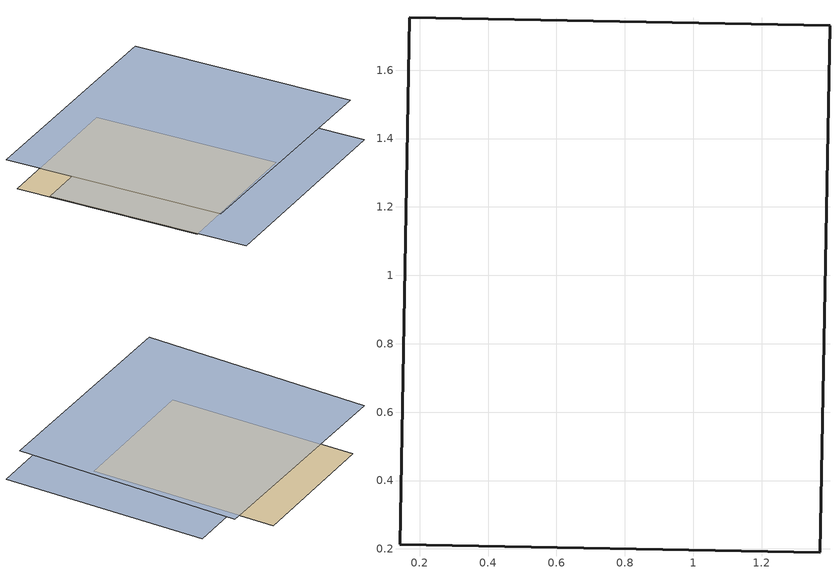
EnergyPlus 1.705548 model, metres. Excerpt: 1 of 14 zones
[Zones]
1.640919
 wall outside (1.648109): 1.37,0.19,1.06 1.4,1.73,1.02 0.17,1.75,1.02 0.14,0.21,1.06
shading: 1.9,-0.15,1.42 1.96,1.7,1.36 0,1.76,1.36 -0.06,-0.09,1.42; 1.88,-0.28,1.13 1.91,1.4,1.08 0.1,1.44,1.08 0.06,-0.25,1.13
[Building]
1.81449: North Axis {deg}=1.709038; Terrain=1.045353; Loads Convergence Tolerance Value=1.414033; Temperature Convergence Tolerance Value {deltaC}=1.862619; Solar Distribution=1.79048; Maximum Number of Warmup Days=1.373536; Minimum Number of Warmup Days=1.961953
[Site:Location]
1.326206: Latitude {deg}=1.633179; Longitude {deg}=1.207561; Time Zone {hr}=1.186013; Elevation {m}=1.583359
[Site:VariableLocation]
1.080715: Building Location Latitude Schedule=1.457971; Building Location Longitude Schedule=1.90573; Building Location Orientation Schedule=1.261368
[SizingPeriod:DesignDay]
1.785212: Month=1.378903; Day of Month=1.289665; Day Type=1.919377; Maximum Dry-Bulb Temperature {C}=1.631742; Daily Dry-Bulb Temperature Range {deltaC}=1.627642; Dry-Bulb Temperature Range Modifier Type=1.428456; Dry-Bulb Temperature Range Modifier Day Schedule=1.097974; Humidity Condition Type=1.56104; Wetbulb or DewPoint at Maximum Dry-Bulb {C}=1.694485; Humidity Condition Day Schedule=1.913718; Humidity Ratio at Maximum Dry-Bulb {kgWater/kgDryAir}=1.834817; Enthalpy at Maximum Dry-Bulb {J/kg}=1.022629; Daily Wet-Bulb Temperature Range {deltaC}=1.543361; Barometric Pressure {Pa}=1.916164; Wind Speed {m/s}=1.430261; Wind Direction {deg}=1.677948; Rain Indicator=1.502454; Snow Indicator=1.513737; Daylight Saving Time Indicator=1.46298; Solar Model Indicator=1.353473; Beam Solar Day Schedule=1.404834; Diffuse Solar Day Schedule=1.269732; ASHRAE Clear Sky Optical Depth for Beam Irradiance (taub)=1.055593; ASHRAE Clear Sky Optical Depth for Diffuse Irradiance (taud)=1.243845; Sky Clearness=1.979078
[SizingPeriod:WeatherFileDays]
1.060916: Begin Month=1.390291; Begin Day of Month=1.364995; End Month=1.489895; End Day of Month=1.155663; Day of Week for Start Day=1.474459; Use Weather File Daylight Saving Period=1.257268; Use Weather File Rain and Snow Indicators=1.628752
[SizingPeriod:WeatherFileConditionType]
1.54207: Period Selection=1.156302; Day of Week for Start Day=1.938545; Use Weather File Daylight Saving Period=1.654499; Use Weather File Rain and Snow Indicators=1.506087
[Site:WeatherStation]
Wind Sensor Height Above Ground {m}=1.149981; Wind Speed Profile Exponent=1.704396; Wind Speed Profile Boundary Layer Thickness {m}=1.928786; Air Temperature Sensor Height Above Ground {m}=1.530213
[Site:HeightVariation]
Wind Speed Profile Exponent=1.089641; Wind Speed Profile Boundary Layer Thickness {m}=1.757729; Air Temperature Gradient Coefficient {K/m}=1.401842
[Site:GroundTemperature:BuildingSurface]
1.461874, 1.492166, 1.207627, 1.329736, 1.095429, 1.589792, 1.169873, 1.927617, 1.09793, 1.443862, 1.272947, 1.872547
[Site:GroundTemperature:FCfactorMethod]
January Ground Temperature {C}=1.750688; February Ground Temperature {C}=1.272942; March Ground Temperature {C}=1.673647; April Ground Temperature {C}=1.256629; May Ground Temperature {C}=1.089897; June Ground Temperature {C}=1.030951; July Ground Temperature {C}=1.322718; August Ground Temperature {C}=1.790129; September Ground Temperature {C}=1.297258; October Ground Temperature {C}=1.235282; November Ground Temperature {C}=1.480475; December Ground Temperature {C}=1.254602
[Site:GroundTemperature:Shallow]
1.340607, 1.044934, 1.482428, 1.206017, 1.864534, 1.588629, 1.754908, 1.927883, 1.331017, 1.542941, 1.080691, 1.634372
[Site:GroundTemperature:Deep]
1.410037, 1.960423, 1.114623, 1.923445, 1.62021, 1.347726, 1.149246, 1.479978, 1.219409, 1.993731, 1.13042, 1.028886
[Site:GroundTemperature:Undisturbed:FiniteDifference]
1.345392, 1.547668, 1.922955, 1.538246, 1.406421, 1.847245, 1.826226
[Site:GroundTemperature:Undisturbed:KusudaAchenbach]
1.672428, 1.721895, 1.996771, 1.339806, 1.495211, 1.412968, 1.695282
[Site:GroundTemperature:Undisturbed:Xing]
1.179089, 1.422918, 1.543177, 1.814664, 1.540914, 1.427533, 1.509068, 1.227782, 1.619188
[Site:GroundDomain:Slab]
1.48983, 1.680819, 1.8866, 1.370515, 1.302498, 1.292867, 1.150311, 1.529821, 1.223262, 1.584529, 1.363459, 1.875975, 1.478014, 1.190633, 1.684062, 1.747416, 1.613935, 1.782139, 1.161744, 1.80778, 1.202618, 1.956762, 1.065851, 1.061522, 1.793198
[Site:GroundDomain:Basement]
1.379605, 1.463584, 1.119544, 1.11547, 1.173773, 1.048119, 1.714816, 1.533022, 1.561009, 1.216733, 1.468006, 1.746355, 1.752311, 1.398932, 1.903099, 1.746007, 1.08856, 1.634571, 1.713028, 1.015682, 1.431144, 1.401983, 1.275295, 1.985374
[Site:GroundReflectance]
1.802587, 1.696101, 1.417599, 1.734488, 1.277168, 1.356586, 1.433457, 1.944971, 1.12155, 1.645951, 1.347833, 1.104432
[Site:GroundReflectance:SnowModifier]
1.185403, 1.077685
[Site:WaterMainsTemperature]
Calculation Method=1.43276; Temperature Schedule=1.959271; Annual Average Outdoor Air Temperature {C}=1.542029; Maximum Difference In Monthly Average Outdoor Air Temperatures {deltaC}=1.494377
[Site:Precipitation]
Precipitation Model Type=1.972967; Design Level for Total Annual Precipitation {m/yr}=1.2178; Precipitation Rates Schedule=1.378991; Average Total Annual Precipitation {m/yr}=1.395844
[Site:SolarAndVisibleSpectrum]
1.517256: Spectrum Data Method=1.965364; Solar Spectrum Data Object=1.557501; Visible Spectrum Data Object=1.909204
[Site:SpectrumData]
1.657256: 1.441115, 1.692995, 1.064491, 1.756093, 1.700514, 1.497071, 1.155436, 1.223737, 1.326144, 1.784489, 1.050263, 1.518016, 1.75703, 1.80067, 1.325205, 1.972729, 1.804267, 1.674826, 1.905129, 1.87578, 1.416648, 1.123083, 1.954158, 1.797297, 1.696285, 1.401605, 1.016298, 1.167763, 1.164234, 1.50972, 1.406063, 1.106134, 1.276123, 1.643047, 1.8491, 1.497969, 1.187775, 1.896617, 1.372814, 1.323555, 1.770833, 1.218, 1.446993, 1.236028, 1.878385, 1.610433, 1.374432, 1.389502, 1.860589, 1.585938, 1.931559, 1.517192, 1.330301, 1.868454, 1.259061, 1.259541, 1.178694, 1.346957, 1.002506, 1.742342, 1.840887, 1.278589, 1.70297, 1.404865, 1.811571, 1.741781, 1.437664, 1.077981, 1.410632, 1.339375, 1.710554, 1.312288, 1.798774, 1.151756, 1.592991, 1.956237, 1.243148, 1.939971, 1.114333, 1.984253, 1.632976, 1.598856, 1.90257, 1.574865, 1.245174, 1.860162, 1.07495, 1.438826, 1.759979, 1.245679, 1.378606, 1.397243, 1.526573, 1.270359, 1.581176, 1.209699, 1.078709, 1.895446, 1.111433, 1.652377, 1.900334, 1.231597, 1.949906, 1.846187, 1.441216, 1.492006, 1.769507, 1.834893, 1.382569, 1.195535, 1.326157, 1.413233, 1.152677, 1.619832, 1.09941, 1.205047, 1.692518, 1.504459, 1.183076, 1.991402, 1.471391, 1.00402, 1.425849, 1.288717, 1.752542, 1.891279, 1.821931, 1.176887, 1.108786, 1.010293, 1.151657, 1.377408, 1.188132, 1.979531, 1.872118, 1.581503, 1.729411, 1.145, 1.25779, 1.028247, 1.827899, 1.783374, 1.791155, 1.332691, 1.450942, 1.555113, 1.80333, 1.563989, 1.203582, 1.207594, 1.364688, 1.573519, 1.344181, 1.52823, 1.425485, 1.573013, 1.050045, 1.5476, 1.206485, 1.962678, 1.933052, 1.992572, 1.839586, 1.409323, 1.805275, 1.989428, 1.258442, 1.174484, 1.694607, 1.016989, 1.339091, 1.692548, 1.110387, 1.109739, 1.290578, 1.398878, 1.559022, 1.310952, 1.295581, 1.807941, 1.309618, 1.375816, 1.401036, 1.841428, 1.409597, 1.724559, 1.658763, 1.406382, 1.950331, 1.645571, 1.516088, 1.223323, 1.582758, 1.748533, 1.45647, 1.904374, 1.283015, 1.667538, 1.890127, 1.281381, 1.368056, 1.014221, 1.294659, 1.984046, 1.761283, 1.580878, 1.605673, 1.268044, 1.508167, 1.793597, 1.857411, 1.093153, 1.541873, 1.415376, 1.073371
[WindowProperty:AirflowControl]
1.83516: Airflow Source=1.6477; Airflow Destination=1.914851; Maximum Flow Rate {m3/s-m}=1.68658; Airflow Control Type=1.58935; Airflow Is Scheduled=1.414669; Airflow Multiplier Schedule=1.775321
[WindowProperty:StormWindow]
Window=1.988366; Storm Glass Layer=1.610445; Distance Between Storm Glass Layer and Adjacent Glass {m}=1.259529; Month that Storm Glass Layer is Put On=1.453817; Day of Month that Storm Glass Layer is Put On=1.38383; Month that Storm Glass Layer is Taken Off=1.242656; Day of Month that Storm Glass Layer is Taken Off=1.157085
[Zone]
1.776584: Type=1.585071; Multiplier=1.302202; Ceiling Height {m}=1.176137; Volume {m3}=1.415844; Floor Area {m2}=1.299691; Zone Inside Convection Algorithm=1.276751; Zone Outside Convection Algorithm=1.147267; Part of Total Floor Area=1.068129
[ZoneGroup]
1.737555: Zone List=1.776087; Zone List Multiplier=1.647977
[WindowShadingControl]
1.629447: Zone=1.00843; Shading Type=1.380292; Construction with Shading=1.243748; Shading Control Type=1.432373; Schedule=1.217022; Setpoint {W/m2, W or deg C}=1.749; Shading Control Is Scheduled=1.68279; Glare Control Is Active=1.729748; Shading Device Material=1.731391; Type of Slat Angle Control for Blinds=1.23641; Slat Angle Schedule=1.379008; Setpoint 2 {W/m2 or deg C}=1.415753; Daylighting Control Object=1.599402; Multiple Surface Control Type=1.104302; Fenestration Surface 1=1.609562; Fenestration Surface 2=1.471406; Fenestration Surface 3=1.4405; Fenestration Surface 4=1.806837; Fenestration Surface 5=1.074464; Fenestration Surface 6=1.60917; Fenestration Surface 7=1.679796; Fenestration Surface 8=1.381188; Fenestration Surface 9=1.724703; Fenestration Surface 10=1.788579
[InternalMass]
1.628579: Construction=1.507249; Zone=1.179283; Surface Area {m2}=1.676548
[SurfaceProperty:HeatBalanceSourceTerm]
1.774439: Inside Face Heat Source Term Schedule=1.933377; Outside Face Heat Source Term Schedule=1.747273
[SurfaceControl:MovableInsulation]
Insulation Type=1.120954; Surface=1.491307; Material=1.093565; Schedule=1.584337
[SurfaceProperty:OtherSideCoefficients]
1.906884: Combined Convective/Radiative Film Coefficient {W/m2-K}=1.49216; Constant Temperature {C}=1.265079; Constant Temperature Coefficient=1.797578; External Dry-Bulb Temperature Coefficient=1.333809; Ground Temperature Coefficient=1.261434; Wind Speed Coefficient=1.057111; Zone Air Temperature Coefficient=1.371923; Constant Temperature Schedule=1.009456; Sinusoidal Variation of Constant Temperature Coefficient=1.288448; Period of Sinusoidal Variation {hr}=1.064203; Previous Other Side Temperature Coefficient=1.336241; Minimum Other Side Temperature Limit {C}=1.409716; Maximum Other Side Temperature Limit {C}=1.458028
[SurfaceProperty:OtherSideConditionsModel]
1.694377: Type of Modeling=1.278971
[SurfaceProperty:Underwater]
1.331769: Distance from Surface Centroid to Leading Edge of Boundary Layer {m}=1.691135; Free Stream Water Temperature Schedule {C}=1.247254; Free Stream Water Velocity Schedule {m/s}=1.113749
[Foundation:Kiva]
1.597211: Interior Horizontal Insulation Material=1.835486; Interior Horizontal Insulation Depth {m}=1.242182; Interior Horizontal Insulation Width {m}=1.095031; Interior Vertical Insulation Material=1.005173; Interior Vertical Insulation Depth {m}=1.806179; Exterior Horizontal Insulation Material=1.99636; Exterior Horizontal Insulation Depth {m}=1.083716; Exterior Horizontal Insulation Width {m}=1.535453; Exterior Vertical Insulation Material=1.976325; Exterior Vertical Insulation Depth {m}=1.452965; Wall Height Above Grade {m}=1.062778; Wall Depth Below Slab {m}=1.801638; Footing Wall Construction=1.817662; Footing Material=1.259275; Footing Depth {m}=1.902881; Custom Block 1 Material=1.754228; Custom Block 1 Depth {m}=1.79119; Custom Block 1 X Position {m}=1.094794; Custom Block 1 Z Position {m}=1.378013; Custom Block 2 Material=1.633763; Custom Block 2 Depth {m}=1.48779; Custom Block 2 X Position {m}=1.249378; Custom Block 2 Z Position {m}=1.431107; Custom Block 3 Material=1.173947; Custom Block 3 Depth {m}=1.018852; Custom Block 3 X Position {m}=1.45136; Custom Block 3 Z Position {m}=1.689663; Custom Block 4 Material=1.054771; Custom Block 4 Depth {m}=1.656896; Custom Block 4 X Position {m}=1.945673; Custom Block 4 Z Position {m}=1.231381; Custom Block 5 Material=1.605643; Custom Block 5 Depth {m}=1.726204; Custom Block 5 X Position {m}=1.821979; Custom Block 5 Z Position {m}=1.599778; Custom Block 6 Material=1.758509; Custom Block 6 Depth {m}=1.743437; Custom Block 6 X Position {m}=1.59279; Custom Block 6 Z Position {m}=1.069818; Custom Block 7 Material=1.250978; Custom Block 7 Depth {m}=1.808266; Custom Block 7 X Position {m}=1.021593; Custom Block 7 Z Position {m}=1.163533; Custom Block 8 Material=1.079449; Custom Block 8 Depth {m}=1.243995; Custom Block 8 X Position {m}=1.200981; Custom Block 8 Z Position {m}=1.415655; Custom Block 9 Material=1.202236; Custom Block 9 Depth {m}=1.488183; Custom Block 9 X Position {m}=1.880769; Custom Block 9 Z Position {m}=1.38923; Custom Block 10 Material=1.49269; Custom Block 10 Depth {m}=1.233276; Custom Block 10 X Position {m}=1.046125; Custom Block 10 Z Position {m}=1.941256
[Foundation:Kiva:Settings]
Soil Conductivity {W/m-K}=1.942328; Soil Density {kg/m3}=1.817224; Soil Specific Heat {J/kg-K}=1.745696; Ground Solar Absorptivity=1.738295; Ground Thermal Absorptivity=1.113954; Ground Surface Roughness {m}=1.864113; Far-Field Width {m}=1.169728; Deep-Ground Boundary Condition=1.022109; Deep-Ground Depth {m}=1.844788; Minimum Cell Dimension {m}=1.174784; Maximum Cell Growth Coefficient=1.978193; Simulation Timestep=1.625277
[SurfaceProperty:ExposedFoundationPerimeter]
1.199589: Exposed Perimeter Calculation Method=1.867463; Total Exposed Perimeter {m}=1.878917; Exposed Perimeter Fraction=1.236827; Surface Segment 1 Exposed=1.673778; Surface Segment 2 Exposed=1.768382; Surface Segment 3 Exposed=1.4557; Surface Segment 4 Exposed=1.917854; Surface Segment 5 Exposed=1.646567; Surface Segment 6 Exposed=1.052407; Surface Segment 7 Exposed=1.246446; Surface Segment 8 Exposed=1.867149; Surface Segment 9 Exposed=1.084081; Surface Segment 10 Exposed=1.133662
[SurfaceProperty:ExteriorNaturalVentedCavity]
1.719958: Boundary Conditions Model=1.129353; Area Fraction of Openings=1.374252; Thermal Emissivity of Exterior Baffle Material=1.657803; Solar Absorbtivity of Exterior Baffle=1.439901; Height Scale for Buoyancy-Driven Ventilation {m}=1.132853; Effective Thickness of Cavity Behind Exterior Baffle {m}=1.123761; Ratio of Actual Surface Area to Projected Surface Area=1.379247; Roughness of Exterior Surface=1.615659; Effectiveness for Perforations with Respect to Wind=1.835316; Discharge Coefficient for Openings with Respect to Buoyancy Driven Flow=1.577162; Surface 1=1.586671; Surface 2=1.540505; Surface 3=1.669421; Surface 4=1.49892; Surface 5=1.799181; Surface 6=1.219627; Surface 7=1.932103; Surface 8=1.060727; Surface 9=1.314199; Surface 10=1.323253
[SurfaceProperty:SolarIncidentInside]
1.925182: Surface=1.419626; Construction=1.473097; Inside Surface Incident Sun Solar Radiation Schedule=1.389773
[SurfaceProperty:LocalEnvironment]
1.345983: Exterior Surface=1.546138; External Shading Fraction Schedule=1.176813; Surrounding Surfaces Object=1.278867
[ZoneProperty:LocalEnvironment]
1.302384: Zone=1.651484
[SurfaceProperty:SurroundingSurfaces]
1.33135: Sky View Factor=1.770212; Sky Temperature Schedule=1.464064; Ground View Factor=1.038696; Ground Temperature Schedule=1.283734; Surrounding Surface 1=1.829322; Surrounding Surface 1 View Factor=1.787955; Surrounding Surface 1 Temperature Schedule=1.813361; Surrounding Surface 2=1.970725; Surrounding Surface 2 View Factor=1.98539; Surrounding Surface 2 Temperature Schedule=1.918628; Surrounding Surface 3=1.874712; Surrounding Surface 3 View Factor=1.676564; Surrounding Surface 3 Temperature Schedule=1.448194; Surrounding Surface 4=1.039249; Surrounding Surface 4 View Factor=1.23575; Surrounding Surface 4 Temperature Schedule=1.67475; Surrounding Surface 5=1.459738; Surrounding Surface 5 View Factor=1.236305; Surrounding Surface 5 Temperature Schedule=1.199513; Surrounding Surface 6=1.368665; Surrounding Surface 6 View Factor=1.872379; Surrounding Surface 6 Temperature Schedule=1.765228; Surrounding Surface 7=1.562207; Surrounding Surface 7 View Factor=1.682197; Surrounding Surface 7 Temperature Schedule=1.976949; Surrounding Surface 8=1.566021; Surrounding Surface 8 View Factor=1.066322; Surrounding Surface 8 Temperature Schedule=1.700369; Surrounding Surface 9=1.580882; Surrounding Surface 9 View Factor=1.028882; Surrounding Surface 9 Temperature Schedule=1.103766; Surrounding Surface 10=1.55996; Surrounding Surface 10 View Factor=1.336338; Surrounding Surface 10 Temperature Schedule=1.009827
[ZoneProperty:UserViewFactors:bySurfaceName]
1.841977: From Surface 1=1.034537; To Surface 1=1.594978; View Factor 1=1.936788; From Surface 2=1.529461; To Surface 2=1.834634; View Factor 2=1.857041; From Surface 3=1.413538; To Surface 3=1.560393; View Factor 3=1.608291; From Surface 4=1.186705; To Surface 4=1.722643; View Factor 4=1.988791; From Surface 5=1.50596; To Surface 5=1.195113; View Factor 5=1.843168; From Surface 6=1.439958; To Surface 6=1.964226; View Factor 6=1.635014; From Surface 7=1.329375; To Surface 7=1.813615; View Factor 7=1.59643; From Surface 8=1.72888; To Surface 8=1.326342; View Factor 8=1.237019; From Surface 9=1.333298; To Surface 9=1.747035; View Factor 9=1.835597; From Surface 10=1.268092; To Surface 10=1.813563; View Factor 10=1.835781; From Surface 11=1.230735; To Surface 11=1.348547; View Factor 11=1.02459; From Surface 12=1.095521; To Surface 12=1.023048; View Factor 12=1.507009; From Surface 13=1.193004; To Surface 13=1.908885; View Factor 13=1.877147; From Surface 14=1.312142; To Surface 14=1.92531; View Factor 14=1.518852; From Surface 15=1.876591; To Surface 15=1.075775; View Factor 15=1.598522; From Surface 16=1.856881; To Surface 16=1.039505; View Factor 16=1.306026; From Surface 17=1.000788; To Surface 17=1.621031; View Factor 17=1.084214; From Surface 18=1.410426; To Surface 18=1.222012; View Factor 18=1.604088; From Surface 19=1.444859; To Surface 19=1.649046; View Factor 19=1.794482; From Surface 20=1.271688; To Surface 20=1.53703; View Factor 20=1.337621; A42=1.083493; A43=1.590445; N21=1.273385; A44=1.300675; A45=1.927974; N22=1.106075; A46=1.829278; A47=1.574646; N23=1.53111; A48=1.271519; A49=1.658384; N24=1.361011; A50=1.600971; A51=1.025072; N25=1.758322; A52=1.22941; A53=1.741132; N26=1.618503; A54=1.186281; A55=1.570776; N27=1.091305; A56=1.695183; A57=1.824648; N28=1.30045; A58=1.217955; A59=1.618212; N29=1.396628; A60=1.811317; A61=1.254933; N30=1.048537; A62=1.731872; A63=1.176925; N31=1.294097; A64=1.773087; A65=1.2821; N32=1.604609; A66=1.025937; A67=1.782888; N33=1.88673; A68=1.13862; A69=1.630202; N34=1.601195; A70=1.788498; A71=1.613248; N35=1.916524; A72=1.861614; A73=1.899086; N36=1.855946; A74=1.715042; A75=1.136228; N37=1.314747; A76=1.140457; A77=1.517027; N38=1.01372; A78=1.081929; A79=1.889937; N39=1.365509; A80=1.427501; A81=1.212899; N40=1.630083; A82=1.995901; A83=1.233834; N41=1.951371; A84=1.192254; A85=1.226624; N42=1.039957; A86=1.288129; A87=1.1666; N43=1.59973; A88=1.282211; A89=1.726652; N44=1.605182; A90=1.271531; A91=1.554162; N45=1.298738; A92=1.975104; A93=1.153221; N46=1.184729; A94=1.830133; A95=1.361632; N47=1.3015; A96=1.066306; A97=1.456152; N48=1.921319; A98=1.559204; A99=1.732892; N49=1.387305; A100=1.585137; A101=1.445925; N50=1.688207; A102=1.924922; A103=1.011593; N51=1.298638; A104=1.983829; A105=1.726779; N52=1.789859; A106=1.662326; A107=1.047306; N53=1.322723; A108=1.892897; A109=1.930604; N54=1.760293; A110=1.880294; A111=1.380583; N55=1.236346; A112=1.786669; A113=1.220356; N56=1.35283; A114=1.592309; A115=1.150665; N57=1.082714; A116=1.152718; A117=1.281757; N58=1.064988; A118=1.641747; A119=1.819614; N59=1.499086; A120=1.008948; A121=1.272027; N60=1.7923; A122=1.240452; A123=1.056579; N61=1.563946; A124=1.862097; A125=1.444392; N62=1.45477; A126=1.589345; A127=1.375989; N63=1.382451; A128=1.451384; A129=1.417131; N64=1.689751; A130=1.299807; A131=1.373386; N65=1.878908; A132=1.871071; A133=1.305898; N66=1.954968; A134=1.5846; A135=1.652675; N67=1.515041; A136=1.915674; A137=1.188078; N68=1.635454; A138=1.437063; A139=1.788524; N69=1.902781; A140=1.74159; A141=1.617924; N70=1.998139; A142=1.267344; A143=1.917676; N71=1.53034; A144=1.188867; A145=1.161223; N72=1.087845; A146=1.714413; A147=1.802909; N73=1.070319; A148=1.356895; A149=1.16825; N74=1.90844; A150=1.602603; A151=1.463412; N75=1.988591; A152=1.277738; A153=1.253742; N76=1.482897; A154=1.261436; A155=1.715308; N77=1.422722; A156=1.780889; A157=1.202665; N78=1.636005; A158=1.677475; A159=1.216091; N79=1.548668; A160=1.893163; A161=1.270504; N80=1.593498; A162=1.196966; A163=1.856715; N81=1.904507; A164=1.367514; A165=1.09684; N82=1.741321; A166=1.748002; A167=1.595087; N83=1.389952; A168=1.184495; A169=1.700952; N84=1.138826; A170=1.800973; A171=1.074724; N85=1.91039; A172=1.120129; A173=1.278205; N86=1.6296; A174=1.536047; A175=1.62231; N87=1.88421; A176=1.723939; A177=1.76597; N88=1.643722; A178=1.936431; A179=1.467909; N89=1.082155; A180=1.300879; A181=1.397821; N90=1.035156; A182=1.776167; A183=1.281587; N91=1.517464; A184=1.740925; A185=1.714766; N92=1.548066; A186=1.721201; A187=1.370191; N93=1.355532; A188=1.290073; A189=1.752259; N94=1.755778; A190=1.012492; A191=1.128032; N95=1.061869; A192=1.606488; A193=1.371742; N96=1.566153; A194=1.449899; A195=1.585222; N97=1.257072; A196=1.695562; A197=1.95547; N98=1.63711; A198=1.645595; A199=1.147424; N99=1.99759; A200=1.567635; A201=1.933369; N100=1.296067; A202=1.765773; A203=1.870752; N101=1.45102; A204=1.712108; A205=1.860666; N102=1.807021; A206=1.229371; A207=1.86558; N103=1.184673; A208=1.731727; A209=1.015065; N104=1.079054; A210=1.082583; A211=1.673009; N105=1.536191; A212=1.730764; A213=1.73219; N106=1.159979; A214=1.017907; A215=1.707734; N107=1.784922; A216=1.300853; A217=1.948068; N108=1.108902; A218=1.256467; A219=1.111073; N109=1.092848; A220=1.198245; A221=1.667392; N110=1.091433; A222=1.762365; A223=1.607905; N111=1.433775; A224=1.056201; A225=1.326311; N112=1.791311; A226=1.507824; A227=1.211251; N113=1.979571; A228=1.726308; A229=1.268507; N114=1.482179; A230=1.757849; A231=1.868279; N115=1.662175; A232=1.092437; A233=1.803298; N116=1.353271; A234=1.593184; A235=1.391449; N117=1.880138; A236=1.451121; A237=1.564526; N118=1.932745; A238=1.140285; A239=1.268579; N119=1.56845; A240=1.802077; A241=1.138977; N120=1.702435; A242=1.227086; A243=1.195553; N121=1.100395
[GroundHeatTransfer:Control]
1.642643: Run Basement Preprocessor=1.183075; Run Slab Preprocessor=1.247754
[GroundHeatTransfer:Slab:Materials]
NMAT: Number of materials=1.433293; ALBEDO: Surface Albedo: No Snow=1.425445; ALBEDO: Surface Albedo: Snow=1.740187; EPSLW: Surface Emissivity: No Snow=1.109866; EPSLW: Surface Emissivity: Snow=1.496617; Z0: Surface Roughness: No Snow {cm}=1.536498; Z0: Surface Roughness: Snow {cm}=1.753952; HIN: Indoor HConv: Downward Flow {W/m2-K}=1.277797; HIN: Indoor HConv: Upward {W/m2-K}=1.615136
[GroundHeatTransfer:Slab:MatlProps]
RHO: Slab Material density {kg/m3}=1.563997; RHO: Soil Density {kg/m3}=1.772284; CP: Slab CP {J/kg-K}=1.170312; CP: Soil CP {J/kg-K}=1.345063; TCON: Slab k {W/m-K}=1.401803; TCON: Soil k {W/m-K}=1.426102
[GroundHeatTransfer:Slab:BoundConds]
EVTR: Is surface evapotranspiration modeled=1.957148; FIXBC: is the lower boundary at a fixed temperature=1.989682; TDEEPin {C}=1.702565; USRHflag: Is the ground surface h specified by the user?=1.06996; USERH: User specified ground surface heat transfer coefficient {W/m2-K}=1.637146
[GroundHeatTransfer:Slab:BldgProps]
IYRS: Number of years to iterate=1.364973; Shape: Slab shape=1.580845; HBLDG: Building height {m}=1.67267; TIN1: January Indoor Average Temperature Setpoint {C}=1.366372; TIN2: February Indoor Average Temperature Setpoint {C}=1.815233; TIN3: March Indoor Average Temperature Setpoint {C}=1.566245; TIN4: April Indoor Average Temperature Setpoint {C}=1.957923; TIN5: May Indoor Average Temperature Setpoint {C}=1.036245; TIN6: June Indoor Average Temperature Setpoint {C}=1.478708; TIN7: July Indoor Average Temperature Setpoint {C}=1.806532; TIN8: August Indoor Average Temperature Setpoint {C}=1.794923; TIN9: September Indoor Average Temperature Setpoint {C}=1.101661; TIN10: October Indoor Average Temperature Setpoint {C}=1.803213; TIN11: November Indoor Average Temperature Setpoint {C}=1.520761; TIN12: December Indoor Average Temperature Setpoint {C}=1.839004; TINAmp: Daily Indoor sine wave variation amplitude {deltaC}=1.659115; ConvTol: Convergence Tolerance=1.311759
[GroundHeatTransfer:Slab:Insulation]
RINS: R value of under slab insulation {m2-K/W}=1.702401; DINS: Width of strip of under slab insulation {m}=1.422258; RVINS: R value of vertical insulation {m2-K/W}=1.774832; ZVINS: Depth of vertical insulation {m}=1.618174; IVINS: Flag: Is there vertical insulation=1.07246
[GroundHeatTransfer:Slab:EquivalentSlab]
APRatio: The area to perimeter ratio for this slab {m}=1.694161; SLABDEPTH: Thickness of slab on grade {m}=1.062884; CLEARANCE: Distance from edge of slab to domain edge {m}=1.692737; ZCLEARANCE: Distance from bottom of slab to domain bottom {m}=1.282611
[GroundHeatTransfer:Slab:AutoGrid]
SLABX: X dimension of the building slab {m}=1.012194; SLABY: Y dimension of the building slab {m}=1.513325; SLABDEPTH: Thickness of slab on grade {m}=1.377792; CLEARANCE: Distance from edge of slab to domain edge {m}=1.368315; ZCLEARANCE: Distance from bottom of slab to domain bottom {m}=1.582475
[GroundHeatTransfer:Slab:ManualGrid]
NX: Number of cells in the X direction=1.570306; NY: Number of cells in the Y direction=1.153381; NZ: Number of cells in the Z direction=1.451948; IBOX: X direction cell indicator of slab edge=1.350375; JBOX: Y direction cell indicator of slab edge=1.460208
[GroundHeatTransfer:Slab:XFACE]
N1=1.152866; N2=1.695924; N3=1.141153; N4=1.76976; N5=1.428555; N6=1.505821; N7=1.050571; N8=1.274171; N9=1.467324; N10=1.983509; N11=1.085527; N12=1.01525; N13=1.956246; N14=1.630267; N15=1.054676; N16=1.629532; N17=1.798215; N18=1.299917; N19=1.709055; N20=1.926404; N21=1.377568; N22=1.401944; N23=1.13271; N24=1.716231; N25=1.075715; N26=1.354622; N27=1.383319; N28=1.888477; N29=1.03676; N30=1.288139; N31=1.382817; N32=1.739835; N33=1.183126; N34=1.997722; N35=1.058025; N36=1.552347; N37=1.481184; N38=1.146761; N39=1.731268; N40=1.421535
[GroundHeatTransfer:Slab:YFACE]
N1=1.456873; N2=1.719938; N3=1.761005; N4=1.334519; N5=1.961329; N6=1.726346; N7=1.432455; N8=1.498148; N9=1.186507; N10=1.152618; N11=1.098217; N12=1.917121; N13=1.930808; N14=1.166053; N15=1.5689; N16=1.222115; N17=1.114703; N18=1.567736; N19=1.753743; N20=1.747907; N21=1.54636; N22=1.495668; N23=1.551246; N24=1.861502; N25=1.937263; N26=1.377889; N27=1.989789; N28=1.540257; N29=1.167847; N30=1.135601; N31=1.618263; N32=1.200002; N33=1.803112; N34=1.636299; N35=1.146688; N36=1.773173; N37=1.858258; N38=1.396888; N39=1.336846; N40=1.03693
[GroundHeatTransfer:Slab:ZFACE]
N1=1.814301; N2=1.536814; N3=1.142897; N4=1.191285; N5=1.883706; N6=1.981187; N7=1.102013; N8=1.687227; N9=1.526006; N10=1.913907; N11=1.974997; N12=1.304847; N13=1.21343; N14=1.480785; N15=1.636911; N16=1.481461; N17=1.446527; N18=1.742675; N19=1.217697; N20=1.889738; N21=1.019793; N22=1.878592; N23=1.492807; N24=1.265823; N25=1.537291
[GroundHeatTransfer:Basement:SimParameters]
F: Multiplier for the ADI solution=1.638841; IYRS: Maximum number of yearly iterations:=1.523826
[GroundHeatTransfer:Basement:MatlProps]
NMAT: Number of materials in this domain=1.487462; Density for Foundation Wall {kg/m3}=1.178282; density for Floor Slab {kg/m3}=1.048142; density for Ceiling {kg/m3}=1.549097; density for Soil {kg/m3}=1.902128; density for Gravel {kg/m3}=1.712847; density for Wood {kg/m3}=1.358753; Specific heat for foundation wall {J/kg-K}=1.124344; Specific heat for floor slab {J/kg-K}=1.905147; Specific heat for ceiling {J/kg-K}=1.767512; Specific heat for soil {J/kg-K}=1.253597; Specific heat for gravel {J/kg-K}=1.513301; Specific heat for wood {J/kg-K}=1.767819; Thermal conductivity for foundation wall {W/m-K}=1.340873; Thermal conductivity for floor slab {W/m-K}=1.299384; Thermal conductivity for ceiling {W/m-K}=1.328332; thermal conductivity for soil {W/m-K}=1.715547; thermal conductivity for gravel {W/m-K}=1.569221; thermal conductivity for wood {W/m-K}=1.64974
[GroundHeatTransfer:Basement:Insulation]
REXT: R Value of any exterior insulation {m2-K/W}=1.421062; INSFULL: Flag: Is the wall fully insulated?=1.255961
[GroundHeatTransfer:Basement:SurfaceProps]
ALBEDO: Surface albedo for No snow conditions=1.742168; ALBEDO: Surface albedo for snow conditions=1.99833; EPSLN: Surface emissivity No Snow=1.022996; EPSLN: Surface emissivity with Snow=1.757042; VEGHT: Surface roughness No snow conditions {cm}=1.568272; VEGHT: Surface roughness Snow conditions {cm}=1.781983; PET: Flag, Potential evapotranspiration on?=1.13615
[GroundHeatTransfer:Basement:BldgData]
DWALL: Wall thickness {m}=1.275247; DSLAB: Floor slab thickness {m}=1.690659; DGRAVXY: Width of gravel pit beside basement wall {m}=1.633815; DGRAVZN: Gravel depth extending above the floor slab {m}=1.17367; DGRAVZP: Gravel depth below the floor slab {m}=1.633635
[GroundHeatTransfer:Basement:Interior]
COND: Flag: Is the basement conditioned?=1.452652; HIN: Downward convection only heat transfer coefficient {W/m2-K}=1.08636; HIN: Upward convection only heat transfer coefficient {W/m2-K}=1.85046; HIN: Horizontal convection only heat transfer coefficient {W/m2-K}=1.749992; HIN: Downward combined (convection and radiation) heat transfer coefficient {W/m2-K}=1.913396; HIN: Upward combined (convection and radiation) heat transfer coefficient {W/m2-K}=1.524687; HIN: Horizontal combined (convection and radiation) heat transfer coefficient {W/m2-K}=1.323809
[GroundHeatTransfer:Basement:ComBldg]
January average temperature {C}=1.214955; February average temperature {C}=1.113477; March average temperature {C}=1.389531; April average temperature {C}=1.584012; May average temperature {C}=1.120138; June average temperature {C}=1.590554; July average temperature {C}=1.630417; August average temperature {C}=1.094996; September average temperature {C}=1.136257; October average temperature {C}=1.144983; November average temperature {C}=1.408783; December average temperature {C}=1.684949; Daily variation sine wave amplitude {deltaC}=1.841252
[GroundHeatTransfer:Basement:EquivSlab]
APRatio: The area to perimeter ratio for this slab {m}=1.855436; EquivSizing: Flag=1.051105
[GroundHeatTransfer:Basement:EquivAutoGrid]
CLEARANCE: Distance from outside of wall to edge of 3-D ground domain {m}=1.686939; SlabDepth: Thickness of the floor slab {m}=1.298418; BaseDepth: Depth of the basement wall below grade {m}=1.344534
[GroundHeatTransfer:Basement:AutoGrid]
CLEARANCE: Distance from outside of wall to edge, {m}=1.252024; SLABX: X dimension of the building slab {m}=1.329542; SLABY: Y dimension of the building slab {m}=1.884525; ConcAGHeight: Height of the foundation wall above grade {m}=1.294466; SlabDepth: Thickness of the floor slab {m}=1.527471; BaseDepth: Depth of the basement wall below grade {m}=1.377468
[GroundHeatTransfer:Basement:ManualGrid]
NX: Number of cells in the X direction: 20]=1.367943; NY: Number of cells in the Y direction: 20]=1.212618; NZAG: Number of cells in the Z direction. above grade: 4 Always]=1.91779; NZBG: Number of cells in Z direction. below grade: 10-35]=1.022184; IBASE: X direction cell indicator of slab edge: 5-20]=1.236772; JBASE: Y direction cell indicator of slab edge: 5-20]=1.447196; KBASE: Z direction cell indicator of the top of the floor slab: 5-20]=1.940865
[GroundHeatTransfer:Basement:XFACE]
N1=1.022541; N2=1.276961; N3=1.452849; N4=1.795242; N5=1.095397; N6=1.400437; N7=1.3063; N8=1.813258; N9=1.556241; N10=1.723226; N11=1.471965; N12=1.164163; N13=1.209823; N14=1.893584; N15=1.817581; N16=1.807248; N17=1.490774; N18=1.670116; N19=1.879829; N20=1.694966; N21=1.854232; N22=1.749906; N23=1.379963; N24=1.226058; N25=1.416471; N26=1.846636; N27=1.98943; N28=1.948684; N29=1.84552; N30=1.018718; N31=1.345498; N32=1.513536; N33=1.501791; N34=1.247415; N35=1.31688; N36=1.876977; N37=1.828705; N38=1.264963; N39=1.519361; N40=1.754155; N41=1.993316; N42=1.632705; N43=1.081419; N44=1.322132
[GroundHeatTransfer:Basement:YFACE]
N1=1.776933; N2=1.069207; N3=1.659853; N4=1.173011; N5=1.715751; N6=1.028387; N7=1.705408; N8=1.517058; N9=1.491472; N10=1.527641; N11=1.9784; N12=1.635828; N13=1.57193; N14=1.225964; N15=1.314337; N16=1.58529; N17=1.101717; N18=1.752081; N19=1.639552; N20=1.148952; N21=1.042809; N22=1.282565; N23=1.236819; N24=1.040988; N25=1.565188; N26=1.369969; N27=1.260986; N28=1.359358; N29=1.68747; N30=1.020944; N31=1.504592; N32=1.288938; N33=1.167529; N34=1.024371; N35=1.413502; N36=1.054643; N37=1.643121; N38=1.52948; N39=1.35252; N40=1.12455; N41=1.02251; N42=1.873979; N43=1.121025; N44=1.663028
[GroundHeatTransfer:Basement:ZFACE]
N1=1.125093; N2=1.662177; N3=1.71859; N4=1.233859; N5=1.572025; N6=1.093109; N7=1.360608; N8=1.753363; N9=1.926844; N10=1.538663; N11=1.743917; N12=1.693525; N13=1.086094; N14=1.371702; N15=1.562425; N16=1.535119; N17=1.919955; N18=1.044193; N19=1.272737; N20=1.470833; N21=1.162862; N22=1.415326; N23=1.109777; N24=1.358394; N25=1.554134; N26=1.329645; N27=1.352415; N28=1.923693; N29=1.228597; N30=1.445171; N31=1.839091; N32=1.213911; N33=1.357212; N34=1.311524; N35=1.733439; N36=1.300641; N37=1.037695; N38=1.698053; N39=1.539916; N40=1.233017
[RoomAirModelType]
1.435147: Zone=1.171958; Room-Air Modeling Type=1.369422; Air Temperature Coupling Strategy=1.240836
[RoomAir:TemperaturePattern:UserDefined]
1.172675: Zone=1.926415; Availability Schedule=1.454929; Pattern Control Schedule=1.187685
[RoomAir:TemperaturePattern:ConstantGradient]
Room Air Temperature Pattern Constant Gradient=1.97202; Control Integer for Pattern Control Schedule=1.858701; Thermostat Offset {deltaC}=1.917102; Return Air Offset {deltaC}=1.274065; Exhaust Air Offset {deltaC}=1.544181; Temperature Gradient {K/m}=1.898322
[RoomAir:TemperaturePattern:TwoGradient]
Room Air Temperature Pattern Two Gradient=1.77993; Control Integer for Pattern Control Schedule=1.990514; Thermostat Height {m}=1.730039; Return Air Height {m}=1.585133; Exhaust Air Height {m}=1.236343; Temperature Gradient Lower Bound {K/m}=1.320736; Temperature Gradient Upper  Bound {K/m}=1.890983; Gradient Interpolation Mode=1.897466; Upper Temperature Bound {C}=1.163845; Lower Temperature Bound {C}=1.194725; Upper Heat Rate Bound {W}=1.549536; Lower Heat Rate Bound {W}=1.330256
[RoomAir:TemperaturePattern:NondimensionalHeight]
1.890133: Control Integer for Pattern Control Schedule=1.191886; Thermostat Offset {deltaC}=1.279976; Return Air Offset {deltaC}=1.223163; Exhaust Air Offset {deltaC}=1.208726; Pair 1 Zeta Nondimensional Height=1.494165; Pair 1 Delta Adjacent Air Temperature {deltaC}=1.848967; Pair 2 Zeta Nondimensional Height=1.3387; Pair 2 Delta Adjacent Air Temperature {deltaC}=1.644586; Pair 3 Zeta Nondimensional Height=1.089174; Pair 3 Delta Adjacent Air Temperature {deltaC}=1.606179; Pair 4 Zeta Nondimensional Height=1.690356; Pair 4 Delta Adjacent Air Temperature {deltaC}=1.969747; Pair 5 Zeta Nondimensional Height=1.223309; Pair 5 Delta Adjacent Air Temperature {deltaC}=1.124915; Pair 6 Zeta Nondimensional Height=1.620719; Pair 6 Delta Adjacent Air Temperature {deltaC}=1.968938; Pair 7 Zeta Nondimensional Height=1.104885; Pair 7 Delta Adjacent Air Temperature {deltaC}=1.092736; Pair 8 Zeta Nondimensional Height=1.129609; Pair 8 Delta Adjacent Air Temperature {deltaC}=1.455209; Pair 9 Zeta Nondimensional Height=1.857253; Pair 9 Delta Adjacent Air Temperature {deltaC}=1.452087; Pair 10 Zeta Nondimensional Height=1.452192; Pair 10 Delta Adjacent Air Temperature {deltaC}=1.535555; Pair 11 Zeta Nondimensional Height=1.72193; Pair 11 Delta Adjacent Air Temperature {deltaC}=1.790918; Pair 12 Zeta Nondimensional Height=1.887115; Pair 12 Delta Adjacent Air Temperature {deltaC}=1.126539; Pair 13 Zeta Nondimensional Height=1.51172; Pair 13 Delta Adjacent Air Temperature {deltaC}=1.983314; Pair 14 Zeta Nondimensional Height=1.874623; Pair 14 Delta Adjacent Air Temperature {deltaC}=1.719923; Pair 15 Zeta Nondimensional Height=1.313843; Pair 15 Delta Adjacent Air Temperature {deltaC}=1.080118; Pair 16 Zeta Nondimensional Height=1.32469; Pair 16 Delta Adjacent Air Temperature {deltaC}=1.398288; Pair 17 Zeta Nondimensional Height=1.443058; Pair 17 Delta Adjacent Air Temperature {deltaC}=1.449555; Pair 18 Zeta Nondimensional Height=1.19514; Pair 18 Delta Adjacent Air Temperature {deltaC}=1.100657; Pair 19 Zeta Nondimensional Height=1.644786; Pair 19 Delta Adjacent Air Temperature {deltaC}=1.167857
[RoomAir:TemperaturePattern:SurfaceMapping]
1.319775: Control Integer for Pattern Control Schedule=1.138129; Thermostat Offset {deltaC}=1.548239; Return Air Offset {deltaC}=1.65989; Exhaust Air Offset {deltaC}=1.486497; Surface Name Pair 1=1.959495; Delta Adjacent Air Temperature Pair 1 {deltaC}=1.369543; Surface Name Pair 2=1.589778; Delta Adjacent Air Temperature Pair 2 {deltaC}=1.765437; Surface Name Pair 3=1.166866; Delta Adjacent Air Temperature Pair 3 {deltaC}=1.864861; Surface Name Pair 4=1.001527; Delta Adjacent Air Temperature Pair 4 {deltaC}=1.087074; Surface Name Pair 5=1.7813; Delta Adjacent Air Temperature Pair 5 {deltaC}=1.533524; Surface Name Pair 6=1.709652; Delta Adjacent Air Temperature Pair 6 {deltaC}=1.070367; Surface Name Pair 7=1.758423; Delta Adjacent Air Temperature Pair 7 {deltaC}=1.071147; Surface Name Pair 8=1.939798; Delta Adjacent Air Temperature Pair 8 {deltaC}=1.100874; Surface Name Pair 9=1.754059; Delta Adjacent Air Temperature Pair 9 {deltaC}=1.072764; Surface Name Pair 10=1.219372; Delta Adjacent Air Temperature Pair 10 {deltaC}=1.658882; Surface Name Pair 11=1.139851; Delta Adjacent Air Temperature Pair 11 {deltaC}=1.985945; Surface Name Pair 12=1.51816; Delta Adjacent Air Temperature Pair 12 {deltaC}=1.897527; Surface Name Pair 13=1.268888; Delta Adjacent Air Temperature Pair 13 {deltaC}=1.313924; Surface Name Pair 14=1.638959; Delta Adjacent Air Temperature Pair 14 {deltaC}=1.470923; Surface Name Pair 15=1.991327; Delta Adjacent Air Temperature Pair 15 {deltaC}=1.068726; Surface Name Pair 16=1.858195; Delta Adjacent Air Temperature Pair 16 {deltaC}=1.612285; Surface Name Pair 17=1.420022; Delta Adjacent Air Temperature Pair 17 {deltaC}=1.474289; Surface Name Pair 18=1.816556; Delta Adjacent Air Temperature Pair 18 {deltaC}=1.462056; Surface Name Pair 19=1.94615; Delta Adjacent Air Temperature Pair 19 {deltaC}=1.919589; Surface Name Pair 20=1.65961; Delta Adjacent Air Temperature Pair 20 {deltaC}=1.646029; Surface Name Pair 21=1.504827; Delta Adjacent Air Temperature Pair 21 {deltaC}=1.161768
[RoomAir:Node]
1.428434: Node Type=1.103473; Zone=1.090746; Height of Nodal Control Volume Center {m}=1.779256; Surface 1=1.700237; Surface 2=1.165261; Surface 3=1.523791; Surface 4=1.874898; Surface 5=1.478987; Surface 6=1.88199; Surface 7=1.464667; Surface 8=1.029076; Surface 9=1.336033; Surface 10=1.602111; Surface 11=1.680526; Surface 12=1.502837; Surface 13=1.800734; Surface 14=1.800049; Surface 15=1.560588; Surface 16=1.69102; Surface 17=1.00108; Surface 18=1.154333; Surface 19=1.881771; Surface 20=1.825372; Surface 21=1.55432
[RoomAirSettings:OneNodeDisplacementVentilation]
1.875716: Fraction of Convective Internal Loads Added to Floor Air=1.82431; Fraction of Infiltration Internal Loads Added to Floor Air=1.927686
[RoomAirSettings:ThreeNodeDisplacementVentilation]
1.707586: Gain Distribution Schedule=1.285305; Number of Plumes per Occupant=1.237389; Thermostat Height {m}=1.012913; Comfort Height {m}=1.728515; Temperature Difference Threshold for Reporting {deltaC}=1.642682
[RoomAirSettings:CrossVentilation]
1.154759: Gain Distribution Schedule=1.542297; Airflow Region Used for Thermal Comfort Evaluation=1.545881
[RoomAirSettings:UnderFloorAirDistributionInterior]
1.224032: Number of Diffusers=1.560368; Power per Plume {W}=1.126494; Design Effective Area of Diffuser {m2}=1.640213; Diffuser Slot Angle from Vertical {deg}=1.650265; Thermostat Height {m}=1.403985; Comfort Height {m}=1.478701; Temperature Difference Threshold for Reporting {deltaC}=1.184424; Floor Diffuser Type=1.465142; Transition Height {m}=1.866822; Coefficient A=1.617776; Coefficient B=1.434434; Coefficient C=1.963404; Coefficient D=1.877164; Coefficient E=1.32137
[RoomAirSettings:UnderFloorAirDistributionExterior]
1.369796: Number of Diffusers per Zone=1.26889; Power per Plume {W}=1.875989; Design Effective Area of Diffuser {m2}=1.829044; Diffuser Slot Angle from Vertical {deg}=1.584321; Thermostat Height {m}=1.662667; Comfort Height {m}=1.832597; Temperature Difference Threshold for Reporting {deltaC}=1.795402; Floor Diffuser Type=1.426704; Transition Height {m}=1.161154; Coefficient A in formula Kc = A*Gamma**B + C + D*Gamma + E*Gamma**2=1.510233; Coefficient B in formula Kc = A*Gamma**B + C + D*Gamma + E*Gamma**2=1.493208; Coefficient C in formula Kc = A*Gamma**B + C + D*Gamma + E*Gamma**2=1.391145; Coefficient D in formula Kc = A*Gamma**B + C + D*Gamma + E*Gamma**2=1.344245; Coefficient E in formula Kc = A*Gamma**B + C + D*Gamma + E*Gamma**2=1.981711
[RoomAir:Node:AirflowNetwork]
1.266519: Zone=1.75798; Fraction of Zone Air Volume=1.433438; RoomAir:Node:AirflowNetwork:AdjacentSurfaceList=1.395041; RoomAir:Node:AirflowNetwork:InternalGains=1.233804; RoomAir:Node:AirflowNetwork:HVACEquipment=1.484301
[RoomAir:Node:AirflowNetwork:AdjacentSurfaceList]
1.619955: Surface 1=1.989054; Surface 2=1.24107; Surface 3=1.344582; Surface 4=1.642871; Surface 5=1.359027; Surface 6=1.06499; Surface 7=1.321307; Surface 8=1.617237; Surface 9=1.972305; Surface 10=1.866026; Surface 11=1.245591; Surface 12=1.112207; Surface 13=1.933929; Surface 14=1.891554; Surface 15=1.687808; Surface 16=1.479159; Surface 17=1.002262; Surface 18=1.428987; Surface 19=1.098215; Surface 20=1.429825; Surface 21=1.85461
[RoomAir:Node:AirflowNetwork:InternalGains]
1.008904: Internal Gain Object 1 Type=1.197574; Internal Gain Object 1=1.864412; Internal Gain Object 2 Type=1.858173; Internal Gain Object 2=1.617784; Internal Gain Object 3 Type=1.55906; Internal Gain Object 3=1.603076
[RoomAir:Node:AirflowNetwork:HVACEquipment]
1.447311: ZoneHVAC or Air Terminal Equipment Object Type 1=1.251126; ZoneHVAC or Air Terminal Equipment Object Name 1=1.222433; Fraction of Output or Supply Air from HVAC Equipment 1=1.097758; Fraction of Input or Return Air to HVAC Equipment 1=1.291547; ZoneHVAC or Air Terminal Equipment Object Type 2=1.68839; ZoneHVAC or Air Terminal Equipment Object Name 2=1.25073; Fraction of Output or Supply Air from HVAC Equipment 2=1.242604; Fraction of Input or Return Air to HVAC Equipment 2=1.417799
[RoomAirSettings:AirflowNetwork]
1.877259: Zone=1.23124
[People]
1.734691: Zone or ZoneList=1.003368; Number of People Schedule=1.247568; Number of People Calculation Method=1.801771; Number of People=1.96625; People per Zone Floor Area {person/m2}=1.929052; Zone Floor Area per Person {m2/person}=1.859432; Fraction Radiant=1.049433; Sensible Heat Fraction=1.223508; Activity Level Schedule=1.406544; Carbon Dioxide Generation Rate {m3/s-W}=1.929154; Enable ASHRAE 55 Comfort Warnings=1.583674; Mean Radiant Temperature Calculation Type=1.640561; Surface Name/Angle Factor List=1.34606; Work Efficiency Schedule=1.788584; Clothing Insulation Calculation Method=1.22145; Clothing Insulation Calculation Method Schedule=1.329041; Clothing Insulation Schedule=1.725201; Air Velocity Schedule=1.56742; Thermal Comfort Model 1 Type=1.386161; Thermal Comfort Model 2 Type=1.581245; Thermal Comfort Model 3 Type=1.979575; Thermal Comfort Model 4 Type=1.02134; Thermal Comfort Model 5 Type=1.623279
[Lights]
1.155272: Zone or ZoneList=1.629442; Schedule=1.830893; Design Level Calculation Method=1.292154; Lighting Level {W}=1.899032; Watts per Zone Floor Area {W/m2}=1.543913; Watts per Person {W/person}=1.900224; Return Air Fraction=1.895927; Fraction Radiant=1.902409; Fraction Visible=1.33969; Fraction Replaceable=1.34517; Return Air Fraction Calculated from Plenum Temperature=1.637876; Return Air Fraction Function of Plenum Temperature Coefficient 1=1.411853; Return Air Fraction Function of Plenum Temperature Coefficient 2 {1/K}=1.542988
[ElectricEquipment]
1.625758: Zone or ZoneList=1.011928; Schedule=1.301601; Design Level Calculation Method=1.025538; Design Level {W}=1.262356; Watts per Zone Floor Area {W/m2}=1.763511; Watts per Person {W/person}=1.31272; Fraction Latent=1.444573; Fraction Radiant=1.898073; Fraction Lost=1.427894
[GasEquipment]
1.461619: Zone or ZoneList=1.165538; Schedule=1.919689; Design Level Calculation Method=1.747018; Design Level {W}=1.933183; Power per Zone Floor Area {W/m2}=1.557732; Power per Person {W/person}=1.572453; Fraction Latent=1.55069; Fraction Radiant=1.486278; Fraction Lost=1.256112; Carbon Dioxide Generation Rate {m3/s-W}=1.654312
[HotWaterEquipment]
1.159052: Zone or ZoneList=1.208739; Schedule=1.133591; Design Level Calculation Method=1.824794; Design Level {W}=1.291409; Power per Zone Floor Area {W/m2}=1.458397; Power per Person {W/person}=1.694432; Fraction Latent=1.462828; Fraction Radiant=1.665636; Fraction Lost=1.720723
[SteamEquipment]
1.503942: Zone or ZoneList=1.89703; Schedule=1.212332; Design Level Calculation Method=1.220224; Design Level {W}=1.02266; Power per Zone Floor Area {W/m2}=1.074519; Power per Person {W/person}=1.728939; Fraction Latent=1.773187; Fraction Radiant=1.30542; Fraction Lost=1.651288
[OtherEquipment]
1.364988: Fuel Type=1.803699; Zone or ZoneList=1.585407; Schedule=1.134264; Design Level Calculation Method=1.243246; Design Level {W}=1.337137; Power per Zone Floor Area {W/m2}=1.730451; Power per Person {W/person}=1.713046; Fraction Latent=1.715151; Fraction Radiant=1.546667; Fraction Lost=1.476131; Carbon Dioxide Generation Rate {m3/s-W}=1.603203
[ElectricEquipment:ITE:AirCooled]
1.59763: Zone=1.638914; Air Flow Calculation Method=1.417833; Design Power Input Calculation Method=1.810263; Watts per Unit {W}=1.132912; Number of Units=1.60265; Watts per Zone Floor Area {W/m2}=1.067885; Design Power Input Schedule=1.486327; CPU Loading  Schedule=1.476058; CPU Power Input Function of Loading and Air Temperature Curve=1.709197; Design Fan Power Input Fraction=1.590286; Design Fan Air Flow Rate per Power Input {m3/s-W}=1.643001; Air Flow Function of Loading and Air Temperature Curve=1.084406; Fan Power Input Function of Flow Curve=1.899045; Design Entering Air Temperature {C}=1.226064; Environmental Class=1.369701; Air Inlet Connection Type=1.252207; Design Recirculation Fraction=1.063748; Recirculation Function of Loading and Supply Temperature Curve=1.877523; Design Electric Power Supply Efficiency=1.041119; Electric Power Supply Efficiency Function of Part Load Ratio Curve=1.173073; Fraction of Electric Power Supply Losses to Zone=1.596485; Supply Temperature Difference {deltaC}=1.37416; Supply Temperature Difference Schedule=1.128416; Return Temperature Difference {deltaC}=1.242053; Return Temperature Difference Schedule=1.209431
[Daylighting:Controls]
1.716099: Zone=1.692138; Daylighting Method=1.469769; Availability Schedule=1.707129; Lighting Control Type=1.221796; Minimum Input Power Fraction for Continuous or ContinuousOff Dimming Control=1.185056; Minimum Light Output Fraction for Continuous or ContinuousOff Dimming Control=1.210988; Number of Stepped Control Steps=1.07356; Probability Lighting will be Reset When Needed in Manual Stepped Control=1.602238; Glare Calculation Daylighting Reference Point=1.854521; Glare Calculation Azimuth Angle of View Direction Clockwise from Zone y-Axis {deg}=1.020219; Maximum Allowable Discomfort Glare Index=1.442986; DElight Gridding Resolution {m2}=1.352603; Daylighting Reference Point 1=1.2775; Fraction of Zone Controlled by Reference Point 1=1.979066; Illuminance Setpoint at Reference Point 1 {lux}=1.133095; Daylighting Reference Point 2=1.832326; Fraction of Zone Controlled by Reference Point 2=1.438184; Illuminance Setpoint at Reference Point 2 {lux}=1.947454; Daylighting Reference Point 3=1.126613; Fraction of Zone Controlled by Reference Point 3=1.405727; Illuminance Setpoint at Reference Point 3 {lux}=1.306116; Daylighting Reference Point 4=1.829252; Fraction of Zone Controlled by Reference Point 4=1.274431; Illuminance Setpoint at Reference Point 4 {lux}=1.832632; Daylighting Reference Point 5=1.664317; Fraction of Zone Controlled by Reference Point 5=1.0879; Illuminance Setpoint at Reference Point 5 {lux}=1.748731; Daylighting Reference Point 6=1.909; Fraction of Zone Controlled by Reference Point 6=1.187409; Illuminance Setpoint at Reference Point 6 {lux}=1.512034; Daylighting Reference Point 7=1.746106; Fraction of Zone Controlled by Reference Point 7=1.35755; Illuminance Setpoint at Reference Point 7 {lux}=1.769739; Daylighting Reference Point 8=1.231108; Fraction of Zone Controlled by Reference Point 8=1.440689; Illuminance Setpoint at Reference Point 8 {lux}=1.96838; Daylighting Reference Point 9=1.103507; Fraction of Zone Controlled by Reference Point 9=1.981025; Illuminance Setpoint at Reference Point 9 {lux}=1.187278; Daylighting Reference Point 10=1.9896; Fraction of Zone Controlled by Reference Point 10=1.50689; Illuminance Setpoint at Reference Point 10 {lux}=1.619754
[DaylightingDevice:Tubular]
1.09676: Dome=1.107712; Diffuser=1.487881; Construction=1.045799; Diameter {m}=1.464269; Total Length {m}=1.369686; Effective Thermal Resistance {m2-K/W}=1.858451; Transition Zone 1=1.714605; Transition Zone 1 Length {m}=1.366297; Transition Zone 2=1.18826; Transition Zone 2 Length {m}=1.078757; Transition Zone 3=1.275612; Transition Zone 3 Length {m}=1.267505; Transition Zone 4=1.98195; Transition Zone 4 Length {m}=1.455744
[DaylightingDevice:Shelf]
1.120482: Window=1.055406; Inside Shelf=1.90072; Outside Shelf=1.102021; Outside Shelf Construction=1.223885; View Factor to Outside Shelf=1.868487
[DaylightingDevice:LightWell]
Exterior Window=1.341604; Height of Well {m}=1.388989; Perimeter of Bottom of Well {m}=1.784125; Area of Bottom of Well {m2}=1.174339; Visible Reflectance of Well Walls=1.71433
[ZoneInfiltration:DesignFlowRate]
1.789412: Zone or ZoneList=1.804353; Schedule=1.261665; Design Flow Rate Calculation Method=1.57082; Design Flow Rate {m3/s}=1.037581; Flow per Zone Floor Area {m3/s-m2}=1.142121; Flow per Exterior Surface Area {m3/s-m2}=1.251536; Air Changes per Hour {1/hr}=1.841688; Constant Term Coefficient=1.753543; Temperature Term Coefficient=1.658543; Velocity Term Coefficient=1.959351; Velocity Squared Term Coefficient=1.197001
[ZoneInfiltration:EffectiveLeakageArea]
1.501323: Zone=1.22404; Schedule=1.086344; Effective Air Leakage Area {cm2}=1.595562; Stack Coefficient=1.217017; Wind Coefficient=1.592825
[ZoneInfiltration:FlowCoefficient]
1.682382: Zone=1.950273; Schedule=1.974418; Flow Coefficient=1.106024; Stack Coefficient=1.036586; Pressure Exponent=1.456263; Wind Coefficient=1.000637; Shelter Factor=1.644799
[ZoneVentilation:DesignFlowRate]
1.817964: Zone or ZoneList=1.169014; Schedule=1.94173; Design Flow Rate Calculation Method=1.833481; Design Flow Rate {m3/s}=1.46603; Flow Rate per Zone Floor Area {m3/s-m2}=1.832483; Flow Rate per Person {m3/s-person}=1.378327; Air Changes per Hour {1/hr}=1.492687; Ventilation Type=1.83143; Fan Pressure Rise {Pa}=1.957228; Fan Total Efficiency=1.591248; Constant Term Coefficient=1.342448; Temperature Term Coefficient=1.06657; Velocity Term Coefficient=1.148536; Velocity Squared Term Coefficient=1.577138; Minimum Indoor Temperature {C}=1.955336; Minimum Indoor Temperature Schedule=1.766238; Maximum Indoor Temperature {C}=1.684545; Maximum Indoor Temperature Schedule=1.314084; Delta Temperature {deltaC}=1.959584; Delta Temperature Schedule=1.358227; Minimum Outdoor Temperature {C}=1.344366; Minimum Outdoor Temperature Schedule=1.277246; Maximum Outdoor Temperature {C}=1.492218; Maximum Outdoor Temperature Schedule=1.743968; Maximum Wind Speed {m/s}=1.486217
[ZoneVentilation:WindandStackOpenArea]
1.204477: Zone=1.902176; Opening Area {m2}=1.189145; Opening Area Fraction Schedule=1.375539; Opening Effectiveness=1.111952; Effective Angle {deg}=1.703433; Height Difference {m}=1.464328; Discharge Coefficient for Opening=1.763124; Minimum Indoor Temperature {C}=1.55979; Minimum Indoor Temperature Schedule=1.778132; Maximum Indoor Temperature {C}=1.235593; Maximum Indoor Temperature Schedule=1.713245; Delta Temperature {deltaC}=1.167681; Delta Temperature Schedule=1.829702; Minimum Outdoor Temperature {C}=1.70515; Minimum Outdoor Temperature Schedule=1.681771; Maximum Outdoor Temperature {C}=1.380511; Maximum Outdoor Temperature Schedule=1.085988; Maximum Wind Speed {m/s}=1.501967
[ZoneMixing]
1.870254: Zone=1.714904; Schedule=1.820784; Design Flow Rate Calculation Method=1.771149; Design Flow Rate {m3/s}=1.553539; Flow Rate per Zone Floor Area {m3/s-m2}=1.993418; Flow Rate per Person {m3/s-person}=1.250134; Air Changes per Hour {1/hr}=1.938421; Source Zone=1.935756; Delta Temperature {deltaC}=1.444666; Delta Temperature Schedule=1.352691; Minimum Zone Temperature Schedule=1.511855; Maximum Zone Temperature Schedule=1.822143; Minimum Source Zone Temperature Schedule=1.215436; Maximum Source Zone Temperature Schedule=1.000585; Minimum Outdoor Temperature Schedule=1.937557; Maximum Outdoor Temperature Schedule=1.686882
[ZoneCrossMixing]
1.445683: Zone=1.086456; Schedule=1.60011; Design Flow Rate Calculation Method=1.188725; Design Flow Rate {m3/s}=1.721649; Flow Rate per Zone Floor Area {m3/s-m2}=1.164076; Flow Rate per Person {m3/s-person}=1.900698; Air Changes per Hour {1/hr}=1.936619; Source Zone=1.778991; Delta Temperature {deltaC}=1.338974; Delta Temperature Schedule=1.585232; Minimum Zone Temperature Schedule=1.505334; Maximum Zone Temperature Schedule=1.455904; Minimum Source Zone Temperature Schedule=1.409064; Maximum Source Zone Temperature Schedule=1.322473; Minimum Outdoor Temperature Schedule=1.701081; Maximum Outdoor Temperature Schedule=1.896249
[Exterior:Lights]
1.295894: Schedule=1.70959; Design Level {W}=1.146908; Control Option=1.487237
[Exterior:FuelEquipment]
1.813454: Fuel Use Type=1.414661; Schedule=1.195938; Design Level {W}=1.034908
[Exterior:WaterEquipment]
1.31073: Fuel Use Type=1.976726; Schedule=1.535562; Design Level {m3/s}=1.376082
